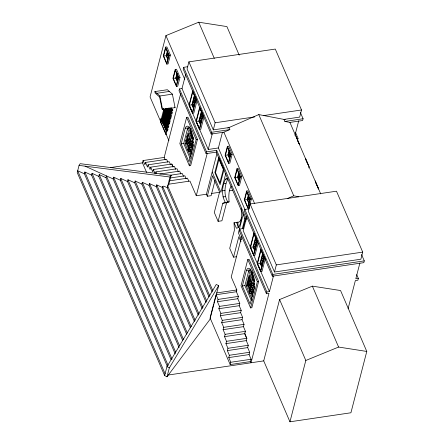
<?xml version="1.0" encoding="UTF-8"?>
<svg xmlns="http://www.w3.org/2000/svg" width="444" height="444" viewBox="0 0 444 444"><rect width="100%" height="100%" fill="white"/><g stroke="black" fill="none" stroke-linecap="round" stroke-linejoin="round"><path stroke-width="0.67" d="M165.29 125.802L165.196 125.497L165.268 125.957M166.644 120.463L167.194 121.523L166.722 121.595L166.256 120.446M167.743 115.174L167.521 114.785L167.799 115.14M163.842 124.697L162.304 121.118L165.523 108.503M165.84 129.92L171.168 109.796L165.928 129.654L164.43 126.063L168.981 108.336M163.853 123.315L163.903 123.793L163.914 123.293M166.056 128.738C165.396 127.833 166.494 127.9 166.539 125.141M166.6 112.776L166.617 112.199L166.766 112.848M162.754 120.602L162.809 121.173M162.643 121.101L162.604 120.552L162.815 121.118M163.775 117.172L163.57 116.883L163.775 117.505M163.697 116.95L163.703 117.488M164.663 113.886L164.668 113.364M164.868 120.13L164.73 119.497M164.73 120.063L164.757 119.497L164.818 120.119M164.924 120.024L164.746 119.525L164.885 120.091M164.985 126.002L164.73 125.497L164.957 126.102M165.79 122.439L165.79 121.85M165.64 115.901L165.634 116.4M166.178 116.317L166.161 116.095M166.245 122.233L166.217 122.067M166.811 118.809L166.705 118.176M166.811 112.732L166.611 112.21L166.816 112.659M166.861 118.764C166.561 118.337 166.55 118.592 166.85 118.465M166.977 124.653L166.916 125.064L167.049 124.814M166.972 125.091L166.739 124.559M166.983 124.575L166.883 125.03L166.811 124.464M167.177 112.654L167.072 112.449M167.133 118.337L167.166 118.731M167.738 122.677C166.211 124.237 168.054 120.602 168.465 122.688C168.598 123.92 167.36 122.538 168.554 123.271C169.142 121.578 167.216 122.2 168.143 121.767M167.321 122.999L166.328 120.89M167.654 108.625L167.715 109.146M167.854 121.379L167.743 120.818L167.999 121.323M168.354 123.254L168.004 122.638L168.559 122.466M168.043 122.416L168.087 121.811M168.615 123.038C167.593 123.099 166.433 122.366 167.355 121.706L167.782 122.699L168.592 123.177M168.709 111.527L168.592 110.883M168.759 111.411L168.515 110.9L168.676 111.533M168.887 117.438C168.703 117.771 168.542 116.722 168.914 117.771M168.837 117.283L168.859 117.799L168.936 117.521M169.747 113.525C169.464 114.13 169.641 113.525 169.88 113.869M170.246 113.953L170.096 113.52M170.601 109.851L170.757 110.495L170.724 109.918M170.635 109.907L170.751 110.489M163.98 123.687L163.725 123.204L163.98 123.537M164.741 113.758L164.513 113.237M165.279 127.173L164.791 125.474L166.028 128.738L165.889 128.094M166.766 118.248L166.7 118.759M168.909 117.677L168.77 117.177M170.785 110.057L170.613 110.412L170.535 109.984M170.196 113.692L170.202 113.98M170.762 110.145L170.557 110.345M163.658 117.505L163.625 117.199M163.725 123.232L163.947 123.743M165.684 110.145L165.373 109.701L165.856 109.812L165.612 110.068L165.446 109.596L165.69 110.079M165.79 121.9L165.762 122.405L165.756 121.856M166.705 112.82L166.739 112.332M167.727 114.63L167.815 114.946M168.759 117.71L168.67 117.444L168.898 117.738M165.346 109.929C165.701 110.029 165.224 110.14 165.501 109.601M168.731 117.704L168.67 117.21M162.748 121.145L162.648 120.535L162.743 120.973M164.896 119.958L164.73 119.503L164.652 119.991M165.634 115.884L165.695 116.411M165.923 122.2L165.662 121.945L165.634 122.278M166.594 112.204L166.805 112.787M167.011 125.03L166.761 124.548L167.022 124.903M167.699 109.185L167.516 108.569L167.699 108.847M168.687 111.011C168.492 111.655 168.27 111.105 168.737 111.172M167.233 109.662L166.628 112.787L166.644 112.232M162.576 120.596L162.637 121.073L162.732 120.713M163.803 123.365L163.986 123.621M164.696 113.88L164.485 113.264L164.735 113.609M164.891 125.791C164.48 125.325 164.907 126.385 164.657 125.658M165.895 128.66L165.984 128.122M163.581 116.95L163.703 117.482M169.369 108.253L165.712 122.378L165.601 122L165.889 122.205M169.874 114.086L169.719 113.525L169.802 113.869M165.351 109.785L165.473 109.99M165.756 109.762L165.79 109.934M167.699 114.979L167.571 114.535L167.61 115.04M170.746 110.445L170.552 110.04L170.618 110.423M166.039 128.322L165.684 128.449M166.622 112.782L166.578 112.26L166.689 112.571M168.609 117.488L168.737 117.149L168.681 117.632M163.897 110.206L164.08 110.068M163.681 110.129L163.337 110.306M166.761 124.553L166.833 124.847M169.025 123.721L169.308 123.61M165.107 126.579L165.989 128.727M167.76 114.818C167.349 114.985 167.549 114.441 167.543 114.996M165.645 121.917L165.823 121.961M164.657 119.947L164.657 119.558M168.57 111.455L168.598 110.911L168.62 111.455M164.746 113.686L164.491 113.27L164.607 113.847M168.554 111.128L168.759 111.339M162.51 120.84L162.682 120.89M168.737 117.149L168.809 117.499M164.147 124.553L163.686 123.26M165.79 128.305L165.962 128.705L165.962 128.244M167.682 108.78L167.554 109.107M165.368 109.99L165.523 109.868M165.706 116.383L165.618 115.89M167.738 114.896L167.61 114.53L167.493 114.924M167.826 120.824L167.904 121.323M162.621 121.051L162.726 120.751M170.651 110.412L170.563 109.968M167.732 120.846L167.777 121.306M169.641 113.514L169.769 113.875M169.73 114.053L169.564 113.642M165.845 116.139L165.545 116.206L165.823 116.056M166.711 112.271L166.605 112.759L166.605 112.204M166.544 118.387L166.572 118.615M165.64 109.868L165.523 109.685M167.505 114.646L167.604 114.885M164.419 113.586L164.707 113.758L164.43 113.614M165.773 116.345L165.584 115.94L165.812 116.145M163.62 117.41L163.692 117.016M160.917 119.425L160.85 119.913M161.477 119.014L161 119.009L161 119.492M163.353 110.279L163.509 109.557M163.303 110.201L163.631 108.924L163.492 109.613M164.596 113.303L164.707 113.764L164.491 113.27M167.788 121.29L167.899 120.923L167.965 121.256M162.665 120.718L162.648 120.535M165.545 116.206L165.734 115.928L165.779 116.378M167.704 121.234L167.865 120.873L167.765 121.245M165.679 116.1L165.706 116.261M169.802 113.658C169.641 113.842 169.403 113.72 169.863 113.786M166.533 112.326L166.55 112.665M168.52 111.044L168.47 110.972M166.678 112.537L166.733 112.415M167.749 108.93L167.505 108.697M167.554 114.641L167.699 114.63M166.755 124.614L166.839 124.664M163.575 117.233L163.792 117.255M163.753 123.304L163.941 123.726M164.774 119.947L164.763 119.525M166.572 112.31L166.655 112.61M231.33 186.197A18.071 6.055 81.6 0 0 229.104 201.87L225.297 202.436C221.328 195.388 221.945 186.264 225.48 179.171L227.733 178.183M227.839 202.059C223.654 195.094 224.381 185.903 227.894 178.81L225.48 179.171M165.64 122.272L165.717 122.244M166.905 120.579C165.063 120.235 168.381 120.807 167.471 122.361M164.668 119.924L164.902 119.786M167.71 120.879L167.682 121.19M167.81 121.046L167.904 120.962M162.51 120.785L162.554 120.74M168.032 109.096L167.899 108.536M164.624 119.625L164.674 119.741M167.599 109.107L167.46 108.658L167.671 108.924M170.596 110.356L170.585 110.023M163.625 117.455L163.57 117.077M165.823 128.549L165.845 128.205M162.626 120.829L162.598 120.657M169.658 113.786L169.708 114.008M160.845 120.13L161.133 118.598M167.072 122.217L167.455 122M161.1 118.72L160.972 119.153M161.305 119.936L160.706 120.108L161.072 118.826M163.514 109.452L163.969 109.374M212.876 290.798L167.721 185.925L168.825 184.188L171.129 175.291L80.159 163.675L79.06 165.407L77.217 172.527L164.635 375.563L167.016 376.784L209.907 319.475L218.653 285.664L216.272 284.443L166.938 366.666L164.635 375.563M167.432 366.655L84.404 173.815L84.86 172.033L91.586 175.097L171.051 359.651M91.586 175.097L92.047 173.321L98.773 176.385L175.214 353.924M98.773 176.385L99.234 174.603L105.955 177.672L179.11 347.563M105.955 177.672L106.416 175.891L179.57 345.782M182.723 340.559L113.142 178.954L113.603 177.178L120.33 180.242L186.619 334.199M120.33 180.242L120.79 178.46L127.511 181.524L190.509 327.833M127.511 181.524L127.972 179.748L134.698 182.811L194.4 321.467M239.205 55.134L226.912 26.585L198.723 22.2L165.934 35.614L150.072 96.942L161 122.322M165.606 47.103L163.309 56L166.805 64.125L168.076 63.936L170.374 55.034L166.877 46.914L165.606 47.103L169.109 55.223L166.805 64.125M163.642 56.066L165.712 48.057L168.77 55.161L166.7 63.17L163.642 56.066L166.184 55.689L167.388 51.016M166.517 55.75L167.094 53.524L168.226 56.166L167.654 58.392L166.517 55.75L167.788 55.561L168.076 54.451M167.666 51.299L167.205 53.08L168.343 55.722L168.648 54.534M134.698 182.811L135.159 181.03L141.886 184.099L198.29 315.107M168.692 56.532L168.998 55.345M146.564 172.366L142.474 162.865L143.068 160.55L164.197 157.42L180.68 93.684M167.865 162.238L166.605 159.318L145.482 162.448L144.883 164.763L143.068 160.55M141.886 184.099L142.341 182.318L149.067 185.381L202.181 308.741M170.474 164.596L169.22 161.677L148.091 164.807L147.491 167.116L145.482 162.448M163.403 109.818L163.403 110.201M163.919 108.786L160.512 121.922L165.956 134.538L166.667 134.421M164.602 108.952L160.978 122.96M175.225 69.436L172.927 78.333L176.423 86.458L177.689 86.269L179.992 77.373L176.496 69.247L175.225 69.436L178.721 77.556L176.423 86.458M162.043 121.084L165.113 109.124M165.157 109.196L162.088 121.101L163.708 124.875L162.11 121.101L165.207 109.246M173.26 78.399L175.33 70.391L178.388 77.495L176.318 85.503L173.26 78.399L175.796 78.022L177.006 73.349M165.601 108.614L162.365 121.268L165.656 108.641M173.082 166.95L171.828 164.03L150.699 167.16L150.1 169.475L148.091 164.807M162.554 121.184L164.435 113.908M164.78 112.587L165.634 109.28M162.82 120.413L164.43 114.441M164.846 112.576L165.795 109.174L165.118 111.805M162.909 120.363L163.597 117.727M163.93 116.411L164.469 114.408M166.417 108.408L162.865 122.433L166.5 108.48M163.148 122.389L163.57 120.363M164.935 115.074L165.623 112.426M163.314 121.728L163.658 120.407M165.196 114.458L166.223 110.489M167.249 108.275L163.409 123.526L167.338 108.319M164.924 118.215L166.117 113.586M166.461 112.265L167.144 109.618M165.013 118.259L166.211 113.631M163.708 124.975L168.032 108.247M168.098 108.242L163.803 124.697M163.903 124.847L168.01 108.819M176.135 78.083L176.706 75.857L177.844 78.499L177.267 80.725L176.135 78.083L177.4 77.894L177.689 76.784M178.266 76.868L177.961 78.055L176.823 75.413L177.284 73.637M168.809 108.103L164.152 126.007M164.208 126.041L166.034 129.792L164.241 126.046L168.825 108.186M169.02 108.158L164.336 126.046M149.067 185.381L149.528 183.605L156.255 186.669L206.077 302.375M175.691 169.308L174.437 166.389L153.308 169.519L152.714 171.834L150.699 167.16M164.469 126.157L169.153 108.297M165.457 123.526L164.774 126.168L165.457 123.382M165.967 121.539L169.419 108.236M169.908 108.092L164.99 127.373L169.997 108.136M167.238 119.358L167.921 116.711M165.956 124.686L166.644 122.045M167.327 119.397L168.01 116.755M166.811 121.723L167.255 121.417M167.288 121.795L166.85 121.562M178.46 78.272L178.771 77.084M170.663 108.636L165.49 128.532L170.624 108.697M169.958 111.916L170.64 109.274M165.945 127.828L166.628 125.186M170.046 111.96L170.729 109.318M166.544 127.805L167.571 123.843M167.915 122.516L171.162 109.957L170.379 108.136M165.507 133.483L171.767 109.174L172.488 109.08M155.472 173.61L155.916 171.872L177.045 168.748L178.299 171.662M165.956 134.538L172.222 110.229L171.256 107.925M187.751 66.717L183.655 67.322L183.194 69.103L211.166 134.071L223.87 132.19L229.837 129.598L228.965 127.567L213.298 129.887L187.068 68.975L188.911 61.86L275.291 49.068L301.515 109.973L299.678 117.094L284.01 119.414L284.882 121.445L289.926 122.411L302.63 120.529L303.091 118.748L300.349 112.376M169.164 123.904L169.325 123.465M167.505 131.152L168.026 129.171M168.354 127.872L168.875 125.885M169.713 122.616L170.235 120.629M170.563 119.331L171.584 115.39M171.922 114.08L172.444 112.093M185.758 74.054L182.007 88.55L179.465 88.928L179.004 90.709L206.105 153.646L216.267 152.142L216.728 150.366L206.565 151.87L206.105 153.646M156.255 186.669L156.715 184.887L162.826 187.673M212.143 291.941L167.26 187.707L163.897 186.175L162.626 186.363L162.171 188.139L208.969 296.831M171.828 164.03L172.827 166.927M167.26 187.707L170.024 177.028L171.129 175.291M189.36 105.211L192.813 91.864L195.871 98.968L192.419 112.315L189.36 105.211L191.902 104.834L194.489 94.822M186.619 117.388L179.837 143.617L189.377 165.784L190.648 165.595L197.436 139.366L187.89 117.199L186.619 117.388L196.165 139.555L189.377 165.784M181.169 143.867L185.192 128.316A12.227 4.096 81.6 0 1 189.394 127.522A12.227 4.096 81.6 0 1 193.023 138.373L192.99 146.42L188.966 161.971L181.169 143.867L183.711 143.49L187.501 128.827L188.772 128.643L189.471 126.829M193.723 108.347L192.235 104.895L194.633 95.615M193.961 105.766L193.506 104.706L194.195 102.037M195.11 101.315L194.655 100.261L195.138 98.39M193.373 107.537L194.405 103.53L193.268 100.893M195.937 97.619L195.443 99.528L194.306 96.886M196.975 100.782L193.795 113.081L192.524 113.27L196.204 99.034M188.855 133.822L188.334 135.82L187.068 136.003L186.952 136.447L189.76 142.979L188.839 146.537L186.03 139.977L187.301 139.788L187.762 138.023M187.868 150.3L188.733 146.964L185.919 140.398M191.569 152.836L189.283 147.53L190.199 143.995L192.491 149.312M192.346 148.274L190.315 143.545L191.175 140.21L193.473 145.543M196.353 121.451L199.806 108.103L202.864 115.212L199.412 128.56L196.353 121.451L198.895 121.079L201.31 111.733M191.098 154.656L189.577 151.127L190.093 149.123M192.074 150.882L190.554 147.341L191.164 144.983M193.112 146.903L191.586 143.362L192.102 141.358M200.716 124.592L199.228 121.14L201.626 111.86M200.954 122.006L200.499 120.951L201.188 118.282M202.331 118.087L201.648 116.5L202.131 114.635M200.366 123.776L201.398 119.775L200.266 117.133M202.764 114.497L202.436 115.773L201.299 113.131M199.517 129.509L203.197 115.273L199.7 107.154L196.02 121.39L199.517 129.509L200.788 129.321L203.968 117.027M211.166 134.071L211.627 132.295L183.655 67.322M216.922 153.663L206.427 194.228L196.265 195.732L207.259 153.236M222.488 132.14L218.398 147.957L208.23 149.462L212.326 133.644M213.298 129.887L215.135 122.772L188.911 61.86M215.04 180.508L211.116 195.693L207.304 196.259L212.598 175.791L219.591 192.036L214.297 212.498L218.109 221.351L221.917 220.785L226.595 202.708L229.104 201.87M167.016 376.784L169.319 367.882L218.653 285.664M227.389 146.342L225.086 155.239L228.582 163.359L229.853 163.176L232.151 154.273L228.654 146.154L227.389 146.342L230.886 154.462L228.582 163.359M225.419 155.3L227.489 147.297L230.553 154.401L228.477 162.41L225.419 155.3L227.961 154.928L229.165 150.255M228.294 154.989L228.871 152.764L230.003 155.406L229.431 157.631L228.294 154.989L229.565 154.801L230.247 156.382M229.293 151.132L228.982 152.32L230.12 154.962L230.58 153.18M225.829 173.31L220.923 192.285L212.182 171.983M218.109 221.351L222.783 203.269L225.297 202.436M237.002 168.676L234.704 177.572L238.2 185.697L239.471 185.509L241.769 176.612L238.273 168.487L237.002 168.676L240.498 176.795L238.2 185.697M235.037 177.639L237.107 169.63L240.165 176.734L238.095 184.743L235.037 177.639L237.573 177.261L238.611 173.254M237.912 177.323L238.484 175.097L239.621 177.739L239.044 179.964L237.912 177.323L239.177 177.134L239.632 178.188M239.061 172.871L238.6 174.653L239.738 177.295L240.043 176.107M210.217 317.299L210.517 316.145M210.667 315.567L213.514 304.551M213.858 303.213L215.418 297.191M215.59 296.525L215.901 295.338M236.375 291.736L238.389 296.403L237.79 298.718L239.799 303.385L239.199 305.7L241.214 310.373L240.615 312.681L242.624 317.355L242.024 319.669L244.039 324.336L243.44 326.651L245.449 331.318L244.849 333.633L246.864 338.306L246.265 340.615L248.274 345.288L247.674 347.602L249.683 352.27L249.09 354.584L251.099 359.252L250.499 361.566L230.175 364.579L230.775 362.265L228.765 357.592L229.359 355.278L227.35 350.61L227.95 348.296L225.941 343.628L226.534 341.314L224.525 336.646L225.125 334.332L223.116 329.659L223.709 327.345L221.7 322.677L222.3 320.363L220.291 315.695L220.884 313.381L218.875 308.713L219.475 306.399L217.466 301.726L218.06 299.411L216.05 294.744L236.375 291.736L236.835 289.954L231.235 276.945L241.708 236.441M246.62 191.009L244.317 199.905L247.813 208.031L249.084 207.842L251.387 198.945L247.891 190.82L246.62 191.009L250.116 199.134L247.813 208.031M244.65 199.972L246.725 191.963L249.783 199.067L247.713 207.076L244.65 199.972L247.191 199.595L248.401 194.922M243.318 213.919L238.411 232.895L241.414 239.871M243.85 228.421L239.788 229.021L239.327 230.802L266.428 293.745L268.97 293.367L251.021 362.77L250.499 361.566M249.567 208.747L244.849 209.446L244.389 211.227L272.361 276.201L363.825 262.654L364.285 260.872L361.544 254.506M247.524 199.656L248.102 197.43L249.239 200.072L248.662 202.298L247.524 199.656L248.795 199.467L249.251 200.527M248.523 195.804L248.218 196.986L249.35 199.628L249.811 197.846M236.708 256.699L233.527 257.165L238.822 236.702L240.975 241.703M242.269 228.793L244.988 218.27L245.776 220.096M249.156 202.553L249.589 200.882M249.855 199.844L250.161 198.662M242.951 228.849L245.199 220.174L245.743 221.439M246.953 216.178L243.201 230.675L269.43 291.586L266.888 291.963L266.428 293.745M250.105 203.985L248.263 211.1L274.492 272.011L360.872 259.218L362.715 252.103L336.485 191.192L250.105 203.985L276.329 264.896L274.492 272.011M250.555 247.336L254.007 233.988L257.065 241.092L253.613 254.44L250.555 247.336L253.097 246.958L255.511 237.618M247.813 259.512L241.031 285.742L250.571 307.908L251.842 307.72L258.63 281.49L249.084 259.324L247.813 259.512L257.359 281.679L250.571 307.908M242.363 285.991L246.387 270.44A12.227 4.096 81.6 0 1 250.588 269.647A12.227 4.096 81.6 0 1 254.218 280.497L254.184 288.545L250.161 304.096L242.363 285.991L244.905 285.614L248.696 270.957L249.966 270.768L250.666 268.953M255.949 246.47L254.917 250.472L253.43 247.019L255.994 237.107M255.156 247.891L254.701 246.831L255.389 244.161M256.305 243.44L255.849 242.385L256.332 240.515M254.567 249.661L255.6 245.654L254.468 243.018M256.965 240.382L256.638 241.653L255.5 239.011M256.066 246.026L256.871 242.907M256.987 242.463L257.315 241.192M253.718 255.394L257.398 241.159L253.901 233.033L250.222 247.275L253.718 255.394L254.989 255.206L258.169 242.912M250.05 275.946L249.528 277.944L248.263 278.133L248.146 278.571L250.954 285.104L250.033 288.661L247.225 282.101L248.496 281.912L248.956 280.147M249.062 292.424L249.928 289.088L247.114 282.523M252.764 294.966L250.477 289.654L251.393 286.119L253.685 291.436M253.796 290.992L251.509 285.675L252.37 282.334L254.667 287.668M257.548 263.575L261 250.233L264.058 257.337L260.611 270.685L257.548 263.575L260.09 263.203L262.676 253.191M252.292 296.781L250.771 293.251L251.287 291.247M253.269 293.007L251.748 289.471L252.359 287.107M254.307 289.033L252.78 285.486L253.296 283.483M262.942 262.709L261.91 266.716L260.423 263.264L262.82 253.985M262.149 264.13L261.694 263.076L262.21 261.072M263.525 260.212L262.842 258.624L263.164 257.381M294.955 135.353L298.707 120.851M261.56 265.906L262.593 261.899L261.461 259.263M263.958 256.626L263.631 257.897L262.493 255.256L263.764 255.067M263.381 261.022L263.864 259.152M260.711 271.634L264.396 257.398L260.894 249.278L257.215 263.514L260.711 271.634L261.982 271.451L265.329 258.508M297.569 140.104L298.029 138.323L295.565 132.601M272.361 276.201L272.821 274.42L244.849 209.446M269.43 291.586L273.521 275.768M308.769 167.91L309.096 166.639L305.6 158.519M263.719 360.889L279.581 299.561L312.371 286.147L340.559 290.531L366.783 351.443L350.921 412.77L289.949 421.8L263.719 360.889L168.337 375.014M289.949 421.8L305.811 360.473L279.581 299.561M348.102 308.602L355.35 280.575L357.892 280.197L358.347 278.416L356.704 274.603M359.901 262.976L355.811 278.793L358.347 278.416M160.822 120.074L160.967 119.458M190.587 156.61L185.043 143.745L187.934 132.684L190.737 139.194L189.877 142.535L187.068 136.003M188.367 148.324L186.314 143.556L186.841 141.547M252.031 299.323L246.242 285.869L249.128 274.808L251.931 281.318L251.071 284.66L248.263 278.133M249.822 291.042L247.508 285.681L248.035 283.672M167.804 122.4L168.209 121.773M167.493 108.663L167.582 108.924M167.099 122.5L167.488 122.316M166.073 128.444L165.912 128.349M166.705 118.648L166.827 118.382M161.666 120.263L166.189 130.758M167.976 122.522L168.287 121.828M166.85 118.637L166.8 118.387M168.598 122.666L167.21 122.755L168.504 122.267M227.772 128.088L258.785 114.591L285.27 119.658M287.79 198.401L293.756 195.81L298.801 196.77M305.811 360.473L338.6 347.058L366.783 351.443M169.109 55.223L170.374 55.034M176.823 75.413L178.094 75.225M178.721 77.556L179.992 77.373M154.867 91.575L167.366 89.727L172.389 94.145L175.069 107.615L162.571 109.463L161.999 108.963L159.624 97.02L155.172 93.107L154.867 91.575L159.89 95.993L162.571 109.463M156.821 93.296L169.325 91.447M159.89 95.993L172.389 94.145M194.655 100.261L193.384 100.449L194.522 103.086L195.327 99.972L194.189 97.33M192.235 104.895L193.506 104.706M172.938 110.112L172.244 110.24L171.24 107.936M164.041 116.922L164.058 117.127M166.223 120.602L166.85 120.485M166.278 120.735L166.927 120.629M166.3 120.79L166.883 120.774M167.044 120.879L166.428 121.129L166.994 121.012M166.617 121.223L167.149 121.145M166.561 121.367L167.094 121.262M201.648 116.5L200.377 116.689L201.515 119.331L202.32 116.217L201.182 113.575M168.048 121.906L167.876 122.283M167.033 122.128L167.382 122.078M168.365 121.939L167.999 122.489M168.437 122.089L167.111 122.566M167.094 122.849L168.204 122.999M168.615 122.866L168.043 122.733M168.276 123.149L167.876 122.788M168.554 123.271L167.971 122.916M168.925 123.288L169.525 123.193M199.228 121.14L200.499 120.951M215.135 122.772L254.767 116.9M263.83 115.557L301.515 109.973M185.192 128.316L189.005 127.75M211.627 132.295L229.837 129.598M284.882 121.445L303.091 118.748M190.615 128.521L191.564 137.252L192.835 137.063L192.613 135.048M196.165 139.555L197.436 139.366M185.043 143.745L186.314 143.556M190.315 143.545L191.586 143.362M189.283 147.53L190.554 147.341M189.577 151.127L188.306 151.315L189.166 147.974L191.708 153.874M296.675 138.522L298.029 138.323M110.328 167.621L142.474 162.865M230.886 154.462L232.151 154.273M159.89 174.031L179.654 171.101L180.908 174.02M169.997 175.275L182.262 173.46L183.516 176.379M170.563 177.933L184.871 175.813L186.125 178.732M169.081 180.897L187.479 178.172L188.739 181.091M168.825 184.188L189.949 181.063L196.265 195.732M240.498 176.795L241.769 176.612M223.493 183.677L225.907 183.317M222.633 190.754L225.047 190.393M211.599 193.462L219.752 192.252M229.265 190.842L232.662 190.343M222.927 196.936L225.341 196.575M250.116 199.134L251.387 198.945M222.783 203.269L226.595 202.708M233.527 257.165L229.72 248.318L234.393 230.236L234.038 222.738L237.851 222.178A18.071 6.055 81.6 0 0 241.686 217.505M255.849 242.385L254.579 242.574L255.716 245.21L256.521 242.097L255.383 239.46M253.43 247.019L254.701 246.831M262.842 258.624L261.572 258.813L262.709 261.455L263.514 258.341L262.382 255.7M260.423 263.264L261.694 263.076M276.329 264.896L362.715 252.103M246.387 270.44L250.2 269.874M272.821 274.42L364.285 260.872M251.887 271.317L252.758 279.376L254.029 279.187L253.663 275.829M257.359 281.679L258.63 281.49M246.242 285.869L247.508 285.681M251.509 285.675L252.78 285.486M216.511 292.962L236.835 289.954M250.477 289.654L251.748 289.471M250.771 293.251L249.5 293.44L250.361 290.104L252.647 295.41M218.06 299.411L238.389 296.403M217.466 301.726L237.79 298.718M219.475 306.399L239.799 303.385M218.875 308.713L239.199 305.7M220.884 313.381L241.214 310.373M220.291 315.695L240.615 312.681M222.3 320.363L242.624 317.355M221.7 322.677L242.024 319.669M223.709 327.345L244.039 324.336M223.116 329.659L243.44 326.651M225.125 334.332L245.449 331.318M224.525 336.646L244.849 333.633M226.534 341.314L246.864 338.306M225.941 343.628L246.265 340.615M227.95 348.296L248.274 345.288M227.35 350.61L247.674 347.602M229.359 355.278L249.683 352.27M228.765 357.592L249.09 354.584M230.775 362.265L251.099 359.252M79.06 165.407L170.024 177.028M191.564 137.252L193.562 137.629M193.207 138.223L191.403 137.884L190.382 128.51M252.758 279.376L254.09 279.626M254.401 280.347L252.597 280.009L251.648 271.306M85.12 166.184L113.142 178.954M84.404 173.815L77.678 170.746L165.096 373.781M166.938 366.666L169.319 367.882M167.116 122.05L167.543 122.3M174.498 107.109L175.069 107.615M168.42 123.293L168.021 122.899L168.365 123.338M171.34 110.822L170.085 107.886M295.981 136.18L299.478 144.306M315.218 180.852L318.714 188.972M289.926 122.411L320.696 193.873M297.363 140.099L298.89 143.651M305.705 159.468L307.742 164.208M315.573 182.395L317.105 185.947M317.615 187.135L318.381 188.911M258.785 114.591L293.756 195.81M198.723 22.2L214.297 58.364M312.371 286.147L338.6 347.058M223.87 132.19L254.64 203.652M227.961 154.928L229.742 159.074M237.573 177.261L239.105 180.813M247.191 199.595L248.979 203.741M218.398 147.957L244.894 209.501M195.937 98.407L192.707 90.909L189.027 105.145L192.524 113.27M216.728 150.366L246.409 219.297M216.267 152.142L245.948 221.079M165.934 35.614L184.787 79.393M191.902 104.834L193.684 108.98M198.895 121.079L200.427 124.631M253.097 246.958L254.628 250.51M260.09 263.203L261.621 266.755M167.788 55.561L168.47 57.143M177.4 77.894L177.855 78.949M182.007 88.55L208.23 149.462M166.184 55.689L167.965 59.835M175.796 78.022L177.328 81.574M179.465 88.928L206.565 151.87M239.788 229.021L266.888 291.963M234.038 222.738L236.413 228.26L238.489 227.572L240.559 223.315L241.519 216.411L241.236 208.586M188.772 128.643L191.109 134.071M192.668 137.696L193.451 139.505M249.966 270.768L252.309 276.196M253.863 279.82L254.645 281.629M187.501 128.827L193.479 142.707M248.696 270.957L254.673 284.837M188.334 135.82L190.637 141.159M249.528 277.944L251.831 283.283M189.244 138.633L190.01 140.415M191.469 143.806L192.74 146.759M249.672 278.982L250.949 281.946M251.887 290.504L252.647 292.274M170.224 108.131L171.012 109.951M206.427 194.228L207.304 196.259M183.711 143.49L190.16 158.475M244.905 285.614L251.354 300.599M169.181 123.277L169.297 123.687M169.064 123.46L169.242 123.832M163.603 123.449L164.119 124.659M161.549 123.593L162.365 125.497M162.915 126.762L168.925 140.72M244.333 333L246.498 338.028M164.197 157.42L165.235 159.829M162.626 186.363L209.846 296.026M155.916 171.872L156.671 173.626M153.308 169.519L155.067 173.604M156.715 184.887L206.81 301.232M210.068 317.876L230.175 364.579M149.528 183.605L202.919 307.598M142.341 182.318L199.023 313.964M135.159 181.03L195.132 320.324M127.972 179.748L191.242 326.69M120.79 178.46L187.351 333.056M113.603 177.178L183.461 339.416M99.234 174.603L175.674 352.148M92.047 173.321L172.061 359.146M84.86 172.033L168.165 365.512M248.496 281.912L250.538 286.685M187.301 139.788L189.344 144.555M248.385 282.334L249.917 285.914M187.19 140.21L188.722 143.789M236.58 222.366L238.578 227.289M237.851 222.178L238.078 226.945M163.647 108.863L163.281 110.362L163.686 108.869M218.764 157.359L214.852 172.483L220.096 184.665L224.009 169.541L218.764 157.359M218.97 159.263L215.518 172.611L219.891 182.762L223.343 169.414L218.97 159.263M169.353 123.782L168.742 123.876L169.353 123.782"/></g></svg>
